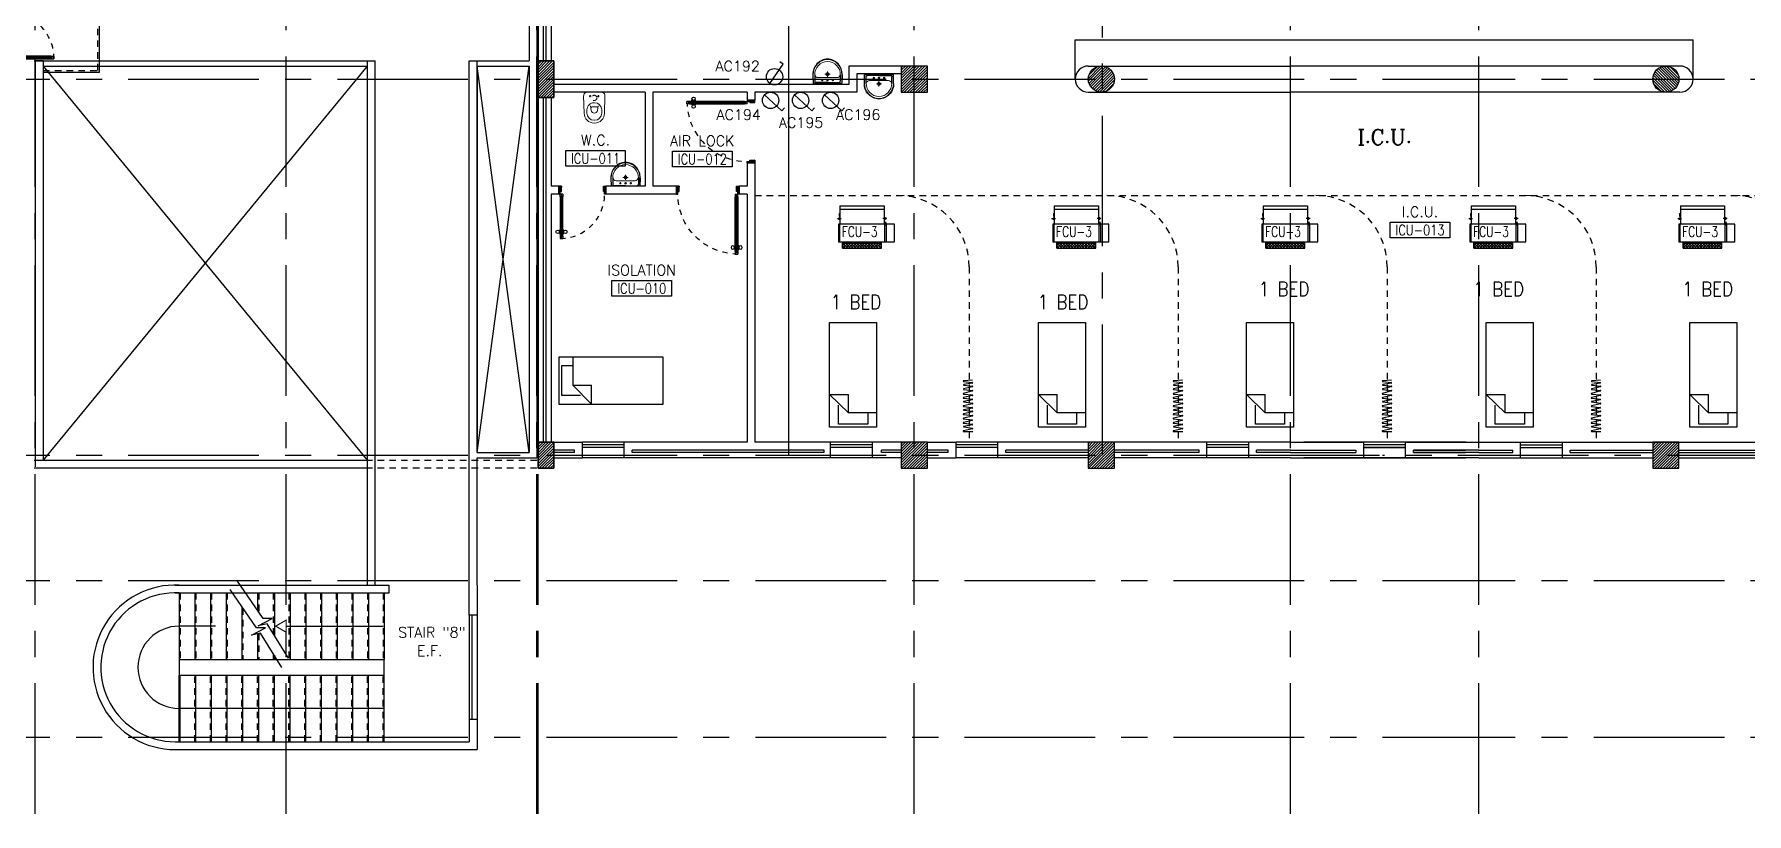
# Model space of a CAD drawing. Extents: x -0.4 to 91.9, y -1.1 to 78.4.
# Drawn here: x 42.55 to 75.32, y -1.11 to 13.81 of the extents above; entities that cross this region are included whole.
import ezdxf
from ezdxf.enums import TextEntityAlignment as Align

# ---------------------------------------------------------------- set-up
doc = ezdxf.new("R2010")
doc.units = 0
doc.header["$MEASUREMENT"] = 0
for name, pattern in [('CENTERX2', [4, 2.5, -0.5, 0.5, -0.5]), ('DASHED', [0.75, 0.5, -0.25]), ('HIDDEN', [0.375, 0.25, -0.125]), ('HIDDEN2', [0.1875, 0.125, -0.0625])]:
    doc.linetypes.add(name, pattern=pattern)
doc.layers.get('0').update_dxf_attribs({"color": 11, "linetype": 'CONTINUOUS'})
for name, color, linetype in [('A_COUNTER', 11, 'CONTINUOUS'), ('A_CUBICLE_CURTAINS', 11, 'HIDDEN'), ('AXES', 11, 'CENTERX2'), ('COL', 11, 'CONTINUOUS'), ('D_CURTAIN', 11, 'HIDDEN'), ('DOOR', 11, 'CONTINUOUS'), ('E-SOCKETS', 4, 'CONTINUOUS'), ('FCU', 7, 'CONTINUOUS'), ('FIX', 11, 'CONTINUOUS'), ('FUR', 11, 'CONTINUOUS'), ('HAT', 11, 'CONTINUOUS'), ('INSUL', 11, 'CONTINUOUS'), ('Locker', 11, 'CONTINUOUS'), ('RM-BOX', 11, 'CONTINUOUS'), ('RM-NAME', 11, 'CONTINUOUS'), ('RM-NO', 11, 'CONTINUOUS'), ('ROOF', 11, 'CONTINUOUS'), ('RS20', 11, 'CONTINUOUS'), ('SHAFT', 11, 'CONTINUOUS'), ('STR', 11, 'CONTINUOUS'), ('SUNI-FUR', 11, 'CONTINUOUS'), ('TEXTN', 2, 'CONTINUOUS'), ('WALL', 11, 'CONTINUOUS'), ('WIN', 11, 'CONTINUOUS')]:
    doc.layers.add(name, color=color, linetype=linetype)
doc.styles.add('ROMANC', font='romanc', dxfattribs={"height": 0.1})
doc.styles.add('ROMANS', font='ROMANS.shx', dxfattribs={"width": 0.6})
doc.styles.add('RS20', font='ROMANS.shx', dxfattribs={"height": 0.2})

# ---------------------------------------------------------------- blocks, each defined once
blk = doc.blocks.new('*X90')
at = {"color": 0}
for p, q in [((73379, 118298), (73831, 118750)), ((73379, 118351), (73778, 118750)), ((73379, 118404), (73725, 118750)), ((73379, 118457), (73672, 118750)), ((73379, 118510), (73619, 118750)), ((73379, 118563), (73566, 118750)), ((73379, 118616), (73513, 118750)), ((73379, 118669), (73460, 118750)), ((73379, 118722), (73407, 118750)), ((73384, 118250), (73879, 118745)), ((73437, 118250), (73879, 118692)), ((73490, 118250), (73879, 118639)), ((73543, 118250), (73879, 118586)), ((73596, 118250), (73879, 118533)), ((73649, 118250), (73879, 118480)), ((73702, 118250), (73879, 118427)), ((73755, 118250), (73879, 118374)), ((73808, 118250), (73879, 118321)), ((73861, 118250), (73879, 118268))]:
    blk.add_line(p, q, dxfattribs=at)
blk = doc.blocks.new('COL50')
at = {"layer": 'COL'}
blk.add_lwpolyline([(-250, 250), (-250, -250), (250, -250), (250, 250)], close=True, dxfattribs=at)
blk = doc.blocks.new('C11')
at = {"layer": 'HAT'}
h = blk.add_hatch(dxfattribs=at)
h.set_pattern_fill('ANSI31', color=256, scale=300, style=0)
h.set_pattern_definition([(45, (-248556.182, -75061.005), (-26.5165043, 26.5165043), [])])
h.paths.add_polyline_path([(300, 700), (0, 700), (0, 350), (300, 350)])
h.paths.add_polyline_path([(300, 350), (0, 350), (0, 0), (300, 0)])
at = {"layer": 'COL'}
blk.add_lwpolyline([(300, 700), (300, 0), (0, 0), (0, 700)], close=True, dxfattribs=at)
blk = doc.blocks.new('C-300')
at = {"layer": 'HAT', "linetype": 'ByBlock', "ltscale": 0.3}
h = blk.add_hatch(dxfattribs=at)
h.set_pattern_fill('ANSI31', color=8, scale=300, style=0)
h.set_pattern_definition([(45, (-258496.182, -82361.005), (-26.5165043, 26.5165043), [])])
h.paths.add_polyline_path([(300, 500), (0, 500), (0, 250), (300, 250)])
h.paths.add_polyline_path([(300, 250), (0, 250), (0, 0), (300, 0)])
at = {"layer": 'COL'}
blk.add_lwpolyline([(0, 500), (300, 500), (300, 0), (0, 0)], close=True, dxfattribs=at)
blk = doc.blocks.new('DOOR100')
at = {"layer": 'DOOR', "color": 0, "linetype": 'ByBlock'}
for p, q in [((-82, 1205), (-91, 1205)), ((-91, 1205), (-91, 1140)), ((-82, 1140), (-91, 1140)), ((-75, 1218), (-82, 1218)), ((-82, 1128), (-82, 1218)), ((-82, 1205), (-82, 1140)), ((-75, 1128), (-82, 1128)), ((-25, 1300), (-75, 1300)), ((-75, 1300), (-25, 1300)), ((-75, 1250), (-75, 1300)), ((-58, 1250), (-75, 1250)), ((-42, 1270), (-58, 1270)), ((-58, 1250), (-58, 1270)), ((-42, 1250), (-42, 1270)), ((-25, 1250), (-42, 1250)), ((-25, 1250), (-25, 1300)), ((-25, 1218), (-18, 1218)), ((-25, 1128), (-18, 1128)), ((-18, 1128), (-18, 1218)), ((-18, 1205), (-9, 1205)), ((-18, 1205), (-18, 1140)), ((-18, 1140), (-9, 1140)), ((-9, 1205), (-9, 1140)), ((-1200, 0), (-1200, 150)), ((-1200, 150), (-1175, 150)), ((-1200, 150), (-1200, 0)), ((-1150, 0), (-1200, 0)), ((-1175, 150), (-1175, 100)), ((-1175, 100), (-1150, 100)), ((-1150, 100), (-1150, 0)), ((-75, 200), (-58, 200)), ((-75, 150), (-75, 200)), ((-75, 150), (-25, 150)), ((-58, 200), (-58, 180)), ((-58, 180), (-42, 180)), ((-50, 100), (-50, 0)), ((-25, 100), (-50, 100)), ((-50, 0), (0, 0)), ((-42, 200), (-25, 200)), ((-42, 180), (-42, 200)), ((-25, 200), (-25, 150)), ((0, 150), (-25, 150)), ((-25, 150), (-25, 100)), ((0, 150), (0, 0))]:
    blk.add_line(p, q, dxfattribs=at)
at = {"layer": 'DOOR', "linetype": 'ByBlock'}
for p, q in [((-75, 1250), (-75, 200)), ((-58, 200), (-58, 1250)), ((-42, 200), (-42, 1250)), ((-25, 200), (-25, 1250)), ((0, 0), (0, 150))]:
    blk.add_line(p, q, dxfattribs=at)
at = {"layer": 'DOOR', "color": 9, "linetype": 'ByBlock'}
for p, q in [((-1150, 0), (-1200, 114)), ((-1150, 0), (-1200, 40)), ((-1150, 0), (-1163, 100)), ((-50, 0), (0, 114)), ((-50, 0), (-37, 100)), ((-50, 0), (0, 40))]:
    blk.add_line(p, q, dxfattribs=at)
at = {"layer": 'DOOR', "color": 0, "linetype": 'ByBlock'}
for centre in [(-124, 1173), (24, 1173)]:
    blk.add_circle(centre, 32.4, dxfattribs=at)
at = {"layer": 'DOOR', "linetype": 'HIDDEN', "ltscale": 0.5}
blk.add_arc((-25, 150), 1150, 90, 180.0001, dxfattribs=at)
at = {"layer": 'DOOR', "color": 9, "linetype": 'ByBlock'}
for centre, radius, start, end in [((-1150, 0), 154, 103.7142, 108.8947), ((-1150, 0), 134, 100.72, 111.8402), ((-1150, 0), 94.4, 90, 121.9818), ((-1150, 0), 74.4, 90, 132.2236), ((-1150, 0), 54.4, 90, 156.7926), ((-1150, 0), 34.4, 90, 180), ((-1150, 0), 14.4, 90, 180), ((-50, 0), 94.4, 58.0182, 90), ((-50, 0), 74.4, 47.7764, 90), ((-50, 0), 54.4, 23.2074, 90), ((-50, 0), 34.4, 0, 90), ((-50, 0), 14.4, 0, 90), ((-50, 0), 134, 68.1598, 79.28), ((-50, 0), 114, 64.0838, 77.3774), ((-50, 0), 154, 71.1053, 76.2858)]:
    blk.add_arc(centre, radius, start, end, dxfattribs=at)
blk = doc.blocks.new('DOOR90')
at = {"layer": 'DOOR', "color": 0, "linetype": 'ByBlock'}
for p, q in [((-150, 0), (-150, -25)), ((-150, 0), (0, 0)), ((0, -50), (0, 0)), ((-1000, -25), (-1000, -75)), ((-1000, -75), (-1000, -25)), ((-950, -25), (-1000, -25)), ((-950, -75), (-1000, -75)), ((-970, -42), (-970, -58)), ((-950, -42), (-970, -42)), ((-950, -58), (-970, -58)), ((-950, -25), (-950, -42)), ((-950, -58), (-950, -75)), ((-918, -25), (-918, -18)), ((-828, -18), (-918, -18)), ((-918, -75), (-918, -82)), ((-828, -82), (-918, -82)), ((-905, -18), (-905, -9)), ((-905, -9), (-840, -9)), ((-905, -18), (-840, -18)), ((-905, -82), (-905, -91)), ((-905, -82), (-840, -82)), ((-905, -91), (-840, -91)), ((-840, -18), (-840, -9)), ((-840, -82), (-840, -91)), ((-828, -25), (-828, -18)), ((-828, -75), (-828, -82)), ((-200, -42), (-200, -25)), ((-200, -25), (-150, -25)), ((-180, -42), (-200, -42)), ((-200, -75), (-200, -58)), ((-200, -58), (-180, -58)), ((-150, -75), (-200, -75)), ((-180, -58), (-180, -42)), ((-150, -75), (-150, -25)), ((-150, -25), (-100, -25)), ((-100, -25), (-100, -50)), ((-100, -50), (0, -50)), ((-150, -900), (-150, -875)), ((-150, -875), (-100, -875)), ((0, -900), (-150, -900)), ((-150, -900), (0, -900)), ((-100, -850), (0, -850)), ((-100, -875), (-100, -850)), ((0, -850), (0, -900))]:
    blk.add_line(p, q, dxfattribs=at)
at = {"layer": 'DOOR', "color": 9, "linetype": 'ByBlock'}
for p, q in [((0, -50), (-114, 0)), ((0, -50), (-40, 0)), ((0, -50), (-100, -37)), ((0, -850), (-114, -900)), ((0, -850), (-100, -863)), ((0, -850), (-40, -900))]:
    blk.add_line(p, q, dxfattribs=at)
at = {"layer": 'DOOR', "linetype": 'ByBlock'}
for p, q in [((-200, -25), (-950, -25)), ((-200, -42), (-950, -42)), ((-200, -58), (-950, -58)), ((-950, -75), (-200, -75))]:
    blk.add_line(p, q, dxfattribs=at)
at = {"layer": 'DOOR', "color": 0, "linetype": 'ByBlock'}
for centre in [(-873, 24), (-873, -124)]:
    blk.add_circle(centre, 32.4, dxfattribs=at)
at = {"layer": 'DOOR', "color": 9, "linetype": 'ByBlock'}
for centre, radius, start, end in [((0, -50), 154, 161.1053, 166.2858), ((0, -50), 134, 158.1598, 169.28), ((0, -50), 94.4, 148.0182, 180), ((0, -50), 74.4, 137.7764, 180), ((0, -50), 114, 154.0838, 167.3774), ((0, -50), 54.4, 113.2074, 180), ((0, -50), 34.4, 90, 180), ((0, -50), 14.4, 90, 180), ((0, -850), 154, 193.7142, 198.8947), ((0, -850), 134, 190.72, 201.8402), ((0, -850), 94.4, 180, 211.9818), ((0, -850), 74.4, 180, 222.2236), ((0, -850), 54.4, 180, 246.7926), ((0, -850), 34.4, 180, 270), ((0, -850), 14.4, 180, 270)]:
    blk.add_arc(centre, radius, start, end, dxfattribs=at)
at = {"layer": 'DOOR', "linetype": 'HIDDEN', "ltscale": 0.5}
blk.add_arc((-150, -25), 850, 180, 270, dxfattribs=at)
blk = doc.blocks.new('LAV1')
at = {"layer": 'FIX', "linetype": 'ByBlock', "ltscale": 0.3}
for p, q in [((-280, 210), (-275, 50)), ((-245, 210), (-245, 85)), ((0, 60), (-220, 60)), ((0, 60), (220, 60)), ((245, 210), (245, 85)), ((280, 210), (275, 50))]:
    blk.add_line(p, q, dxfattribs=at)
at = {"layer": 'FIX', "linetype": 'Continuous', "lineweight": 20}
for p, q in [((-275, 210), (-275, 50)), ((0, 50), (-275, 50)), ((0, 50), (-252, 50)), ((0, 155), (-181, 155)), ((0, 155), (181, 155)), ((0, 50), (252, 50)), ((0, 50), (275, 50)), ((275, 210), (275, 50))]:
    blk.add_line(p, q, dxfattribs=at)
at = {"layer": 'FIX', "linetype": 'DASHED', "lineweight": 20, "ltscale": 0.05}
for p, q in [((50, 220), (-50, 220)), ((0, 170), (0, 270)), ((0, 170), (0, 270))]:
    blk.add_line(p, q, dxfattribs=at)
at = {"layer": 'FIX', "lineweight": 20}
for p, q in [((16, 107), (-15, 107)), ((0, 92), (0, 123))]:
    blk.add_line(p, q, dxfattribs=at)
at = {"layer": 'FIX', "linetype": 'HIDDEN', "lineweight": 20, "ltscale": 0.05}
for centre in [(-100, 107), (100, 107)]:
    blk.add_circle(centre, 12.4, dxfattribs=at)
at = {"layer": 'FIX', "lineweight": 20}
for centre, radius in [((0, 220), 29.5), ((0, 220), 22.5), ((0, 107), 15.5)]:
    blk.add_circle(centre, radius, dxfattribs=at)
at = {"layer": 'FIX', "linetype": 'ByBlock', "ltscale": 0.3}
for centre, radius, start, end in [((7, 220), 287, 91.3776, 182.0064), ((-7, 220), 287, 357.9936, 88.6224), ((-220, 85), 24.9, 179.7021, 269.9486), ((220, 85), 24.9, 270.0514, 0.2979)]:
    blk.add_arc(centre, radius, start, end, dxfattribs=at)
at = {"layer": 'FIX', "linetype": 'Continuous', "lineweight": 20}
for centre, radius, start, end in [((8, 217), 283, 91.6988, 181.351), ((8, 212), 253, 91.7328, 180.4884), ((-8, 217), 283, 358.649, 88.3012), ((-8, 212), 253, 359.5116, 88.2672), ((-179, 222), 66.9, 190.2006, 268.0786), ((179, 222), 66.9, 271.9214, 349.7994)]:
    blk.add_arc(centre, radius, start, end, dxfattribs=at)
blk = doc.blocks.new('WC1')
at = {"layer": 'FIX', "lineweight": 20}
for p, q in [((-727, 5), (-727, -5)), ((-674, 5), (-674, -5)), ((-534, 24), (-540, 0)), ((-540, 0), (-534, -24)), ((-210, 204), (-538, 194)), ((-475, 141), (-538, 141)), ((-395, 76), (-490, 60)), ((-339, 5), (-339, -5)), ((-538, -141), (-475, -141)), ((-538, -194), (-210, -204)), ((-490, -60), (-395, -76))]:
    blk.add_line(p, q, dxfattribs=at)
at = {"layer": 'FIX', "linetype": 'Continuous', "lineweight": 20}
blk.add_line((-420, -47), (-420, 45), dxfattribs=at)
at = {"layer": 'FIX', "lineweight": 20}
blk.add_lwpolyline([(-213, -204), (-210, -204, 0.414214), (-137, -131), (-137, 0), (-137, 131, 0.414214), (-210, 204)], format="xyb", dxfattribs=at)
at = {"layer": 'FIX', "linetype": 'HIDDEN2', "lineweight": 20, "ltscale": 0.3}
blk.add_circle((-245, 0), 49.8, dxfattribs=at)
at = {"layer": 'FIX', "linetype": 'HIDDEN', "lineweight": 20, "ltscale": 0.05}
for centre in [(-213, 78), (-213, -77)]:
    blk.add_circle(centre, 11.6, dxfattribs=at)
at = {"layer": 'FIX', "lineweight": 20}
for centre, radius, start, end in [((-538, 5), 189, 90, 180), ((-538, 5), 136, 90, 180), ((-473, -7), 68.2, 128.9242, 152.8468), ((-464, -18), 82, 108.496, 128.9242), ((-475, 5), 136, 360, 90), ((-538, -5), 189, 180, 270), ((-538, -5), 136, 180, 270), ((-473, 7), 68.2, 207.1532, 231.0758), ((-464, 18), 82, 231.0758, 251.504), ((-475, -5), 136, 270, 0)]:
    blk.add_arc(centre, radius, start, end, dxfattribs=at)
at = {"layer": 'FIX', "linetype": 'Continuous', "lineweight": 20}
for centre, start, end in [((-443, 46), 357.6662, 91.6121), ((-442, -46), 268.3879, 2.3338)]:
    blk.add_arc(centre, 22.3, start, end, dxfattribs=at)
blk = doc.blocks.new('C')
at = {"layer": 'D_CURTAIN'}
for points in [[(0.229, 0.077), (0.229, 0.077, 0.848601), (0.219, 0.076), (0.202, -0.062, -0.855925), (0.192, -0.063), (0.167, 0.072, 0.866955), (0.157, 0.072), (0.144, -0.065, -0.843142), (0.134, -0.066), (0.099, 0.077, 0.845318), (0.089, 0.076), (0.076, -0.066, -0.842227), (0.066, -0.067), (0.029, 0.079, 0.837896), (0.019, 0.078), (0.004, -0.065, -0.84563), (-0.006, -0.065), (-0.04, 0.078, 0.842014), (-0.049, 0.078), (-0.065, -0.063, -0.866148), (-0.075, -0.063), (-0.099, 0.074, 0.854133), (-0.109, 0.074), (-0.129, -0.066, -0.838104), (-0.139, -0.067), (-0.17, 0.077, 0.84026), (-0.18, 0.077), (-0.183, -0.071)], [(0.639, -0.068), (0.628, 0.076, 0.848601), (0.618, 0.076), (0.601, -0.063, -0.855925), (0.591, -0.063), (0.566, 0.071, 0.866955), (0.556, 0.071), (0.542, -0.066, -0.843142), (0.533, -0.066), (0.497, 0.076, 0.845318), (0.488, 0.075), (0.474, -0.067, -0.842227), (0.465, -0.068), (0.427, 0.078, 0.837896), (0.417, 0.078), (0.403, -0.065, -0.84563), (0.393, -0.066), (0.359, 0.078, 0.842014), (0.349, 0.077), (0.334, -0.063, -0.866148), (0.324, -0.064), (0.299, 0.074, 0.854133), (0.29, 0.073), (0.27, -0.067, -0.838104), (0.26, -0.067), (0.229, 0.077, 0.84026), (0.219, 0.076)]]:
    blk.add_lwpolyline(points, format="xyb", dxfattribs=at)
blk = doc.blocks.new('A$C272A55A0')
at = {"layer": 'DOOR', "color": 0, "linetype": 'ByBlock'}
for p, q in [((0, 900), (0, 1050)), ((50, 1050), (0, 1050)), ((50, 950), (50, 1050)), ((1750, 950), (1750, 1050)), ((1750, 1050), (1800, 1050)), ((1800, 1050), (1800, 900)), ((0, 900), (25, 900)), ((25, 950), (50, 950)), ((25, 900), (25, 950)), ((75, 900), (25, 900)), ((25, 850), (25, 900)), ((42, 850), (25, 850)), ((58, 870), (42, 870)), ((42, 870), (42, 850)), ((58, 850), (58, 870)), ((75, 850), (58, 850)), ((75, 900), (75, 850)), ((1725, 900), (1775, 900)), ((1725, 900), (1725, 850)), ((1725, 850), (1742, 850)), ((1742, 870), (1758, 870)), ((1742, 850), (1742, 870)), ((1775, 950), (1750, 950)), ((1758, 870), (1758, 850)), ((1758, 850), (1775, 850)), ((1775, 900), (1775, 950)), ((1800, 900), (1775, 900)), ((1775, 850), (1775, 900)), ((25, 50), (42, 50)), ((25, 50), (25, 0)), ((25, 0), (75, 0)), ((75, 0), (25, 0)), ((42, 50), (42, 30)), ((42, 30), (58, 30)), ((58, 50), (75, 50)), ((58, 50), (58, 30)), ((75, 50), (75, 0)), ((1718, 160), (1709, 160)), ((1709, 95), (1709, 160)), ((1718, 95), (1709, 95)), ((1725, 173), (1718, 173)), ((1718, 173), (1718, 83)), ((1718, 95), (1718, 160)), ((1725, 83), (1718, 83)), ((1742, 50), (1725, 50)), ((1725, 50), (1725, 0)), ((1775, 0), (1725, 0)), ((1725, 0), (1775, 0)), ((1742, 50), (1742, 30)), ((1758, 30), (1742, 30)), ((1775, 50), (1758, 50)), ((1758, 50), (1758, 30)), ((1775, 173), (1782, 173)), ((1775, 83), (1782, 83)), ((1775, 50), (1775, 0)), ((1782, 173), (1782, 83)), ((1782, 160), (1791, 160)), ((1782, 95), (1782, 160)), ((1782, 95), (1791, 95)), ((1791, 95), (1791, 160))]:
    blk.add_line(p, q, dxfattribs=at)
at = {"layer": 'DOOR', "color": 9, "linetype": 'ByBlock'}
for p, q in [((50, 1050), (0, 1010)), ((50, 1050), (0, 937)), ((50, 1050), (37, 950)), ((1750, 1050), (1800, 1010)), ((1750, 1050), (1800, 937)), ((1750, 1050), (1763, 950))]:
    blk.add_line(p, q, dxfattribs=at)
at = {"layer": 'DOOR', "linetype": 'ByBlock'}
for p, q in [((25, 850), (25, 50)), ((42, 850), (42, 50)), ((58, 850), (58, 50)), ((75, 50), (75, 850)), ((1725, 50), (1725, 850)), ((1742, 850), (1742, 50)), ((1758, 850), (1758, 50)), ((1775, 850), (1775, 50))]:
    blk.add_line(p, q, dxfattribs=at)
at = {"layer": 'DOOR', "color": 0, "linetype": 'ByBlock'}
for centre in [(1676, 128), (1824, 128)]:
    blk.add_circle(centre, 32.4, dxfattribs=at)
at = {"layer": 'DOOR', "color": 9, "linetype": 'ByBlock'}
for centre, radius, start, end in [((50, 1050), 54.4, 203.2074, 270), ((50, 1050), 74.4, 227.7764, 270), ((50, 1050), 34.4, 180, 270), ((50, 1050), 14.4, 180, 270), ((1750, 1050), 14.4, 270, 0), ((1750, 1050), 34.4, 270, 0), ((1750, 1050), 54.4, 270, 336.7926), ((1750, 1050), 74.4, 270, 312.2236), ((50, 1050), 94.4, 238.0182, 270), ((50, 1050), 114, 244.0838, 257.3774), ((50, 1050), 134, 248.1598, 259.28), ((50, 1050), 154, 251.1053, 256.2858), ((1750, 1050), 94.4, 270, 301.9818), ((1750, 1050), 114, 282.6226, 295.9162), ((1750, 1050), 134, 280.72, 291.8402), ((1750, 1050), 154, 283.7142, 288.8947)]:
    blk.add_arc(centre, radius, start, end, dxfattribs=at)
at = {"layer": 'DOOR', "linetype": 'HIDDEN', "ltscale": 0.5}
for centre, start, end in [((50, 851), 268.3174, 3.2965), ((1750, 851), 176.7035, 271.6826)]:
    blk.add_arc(centre, 851, start, end, dxfattribs=at)
at = {"layer": 'WALL', "linetype": 'ByBlock'}
blk.add_line((1800, 900), (1800, 1050), dxfattribs=at)
blk = doc.blocks.new('RM1')
at = {"layer": 'RM-BOX'}
blk.add_lwpolyline([(570, -200), (-570, -200), (-570, -500), (570, -500)], close=True, dxfattribs=at)
at = {"layer": 'RM-NAME', "style": 'ROMANS'}
for tag, p in [('ROOMNAME1', (0, 324)), ('ROOMNAME2', (0, 0))]:
    blk.add_attdef(tag, text='', height=200, dxfattribs=at).set_placement(p, align=Align.MIDDLE)
at = {"layer": 'RM-NO', "style": 'ROMANS', "width": 0.8}
blk.add_attdef('ROOMNO', text='', height=200, dxfattribs=at).set_placement((0, -350), align=Align.MIDDLE)
blk = doc.blocks.new('*X123')
at = {"color": 0}
for p, q in [((193089, 10708), (193542, 11161)), ((193089, 10761), (193488, 11161)), ((193089, 10814), (193435, 11161)), ((193089, 10867), (193382, 11161)), ((193089, 10920), (193329, 11161)), ((193089, 10973), (193276, 11161)), ((193089, 11026), (193223, 11161)), ((193089, 11079), (193170, 11161)), ((193089, 11132), (193117, 11161)), ((193095, 10661), (193589, 11155)), ((193148, 10661), (193589, 11102)), ((193201, 10661), (193589, 11049)), ((193254, 10661), (193589, 10996)), ((193307, 10661), (193589, 10943)), ((193360, 10661), (193589, 10890)), ((193413, 10661), (193589, 10837)), ((193466, 10661), (193589, 10784)), ((193519, 10661), (193589, 10731)), ((193572, 10661), (193589, 10678))]:
    blk.add_line(p, q, dxfattribs=at)
blk = doc.blocks.new('*X122')
at = {"color": 0}
for p, q in [((84179, 10675), (84665, 11161)), ((84179, 10729), (84612, 11161)), ((84179, 10782), (84559, 11161)), ((84179, 10835), (84506, 11161)), ((84179, 10888), (84453, 11161)), ((84179, 10941), (84400, 11161)), ((84179, 10994), (84347, 11161)), ((84179, 11047), (84294, 11161)), ((84179, 11100), (84240, 11161)), ((84179, 11153), (84187, 11161)), ((84218, 10661), (84679, 11122)), ((84271, 10661), (84679, 11069)), ((84324, 10661), (84679, 11016)), ((84377, 10661), (84679, 10963)), ((84430, 10661), (84679, 10910)), ((84483, 10661), (84679, 10857)), ((84536, 10661), (84679, 10804)), ((84589, 10661), (84679, 10751)), ((84642, 10661), (84679, 10698))]:
    blk.add_line(p, q, dxfattribs=at)
blk = doc.blocks.new('*X190')
at = {"color": 0}
for p, q in [((16890, -2467), (16943, -2414)), ((16890, -2520), (16990, -2420)), ((16990, -2565), (16890, -2465)), ((16890, -2573), (16990, -2473)), ((16990, -2619), (16890, -2519)), ((16890, -2626), (16990, -2526)), ((16990, -2672), (16890, -2572)), ((16890, -2679), (16990, -2579)), ((16990, -2512), (16892, -2414)), ((16990, -2459), (16945, -2414)), ((16990, -2725), (16890, -2625)), ((16890, -2732), (16990, -2632)), ((16990, -2778), (16890, -2678)), ((16890, -2785), (16990, -2685)), ((16990, -2831), (16890, -2731)), ((16890, -2838), (16990, -2738)), ((16990, -2884), (16890, -2784)), ((16890, -2891), (16990, -2791)), ((16990, -2937), (16890, -2837)), ((16890, -2944), (16990, -2844)), ((16990, -2990), (16890, -2890)), ((16890, -2997), (16990, -2897)), ((16990, -3043), (16890, -2943)), ((16890, -3050), (16990, -2950)), ((16990, -3096), (16890, -2996)), ((16890, -3103), (16990, -3003)), ((16990, -3149), (16890, -3049)), ((16944, -3155), (16890, -3102)), ((16892, -3155), (16990, -3056)), ((16945, -3155), (16990, -3109))]:
    blk.add_line(p, q, dxfattribs=at)
blk = doc.blocks.new('WHE06')
at = {"color": 6}
for p, q in [((0, -422), (0, 422)), ((0, 422), (346, 422)), ((346, 469), (346, -451)), ((689, 469), (346, 469)), ((689, -451), (689, 469)), ((0, -422), (346, -422)), ((346, -451), (689, -451))]:
    blk.add_line(p, q, dxfattribs=at)
at = {"color": 2}
for p, q in [((60, -422), (60, 422)), ((212, 437), (269, 437)), ((232, 452), (232, 422)), ((232, 452), (252, 452)), ((242, 472), (242, 399)), ((252, 452), (252, 422)), ((305, 448), (373, 448)), ((321, 458), (321, 438)), ((321, 458), (346, 458)), ((321, 438), (346, 438)), ((689, 621), (346, 621)), ((346, 621), (346, 469)), ((346, 430), (689, 430)), ((689, 469), (689, 621)), ((811, 371), (689, 371)), ((711, -371), (711, 371)), ((811, -371), (811, 371)), ((142, -437), (142, -422)), ((142, -437), (197, -437)), ((197, -437), (197, -422)), ((221, -437), (269, -437)), ((232, -452), (232, -422)), ((232, -452), (252, -452)), ((242, -472), (242, -399)), ((252, -452), (252, -422)), ((346, -430), (689, -430)), ((811, -371), (689, -371))]:
    blk.add_line(p, q, dxfattribs=at)
blk.add_blockref('*X190', (-16179, 2784), dxfattribs=at)

msp = doc.modelspace()

# ---------------------------------------------------------------- hatches: boundary and pattern name
at = {"layer": 'HAT'}
h = msp.add_hatch(dxfattribs=at)
h.set_pattern_fill('ANSI31', color=256, scale=0.3, style=0)
h.set_pattern_definition([(45, (1.729704, -30.683337), (-0.026516504, 0.026516504), [])])
h.paths.add_polyline_path([(62.72, 12.9511), (62.97, 12.9511), (62.97, 13.2011, 0.4142136)])
h.paths.add_polyline_path([(62.97, 13.2011), (62.97, 12.9511), (63.22, 12.9511, 0.4142136)])
h.paths.add_polyline_path([(63.22, 12.9511), (62.97, 12.9511), (62.97, 12.7011, 0.4142136)])
h.paths.add_polyline_path([(62.97, 12.9511), (62.72, 12.9511, 0.4142136), (62.97, 12.7011)])
h = msp.add_hatch(dxfattribs=at)
h.set_pattern_fill('ANSI31', color=256, scale=0.3, style=0)
h.set_pattern_definition([(135, (135.011403, -30.684444), (0.026516504, 0.026516504), [])])
h.paths.add_polyline_path([(74.0211, 12.95), (73.7711, 12.95), (73.7711, 13.2, -0.4142136)])
h.paths.add_polyline_path([(73.7711, 13.2), (73.7711, 12.95), (73.5211, 12.95, -0.4142136)])
h.paths.add_polyline_path([(73.5211, 12.95), (73.7711, 12.95), (73.7711, 12.7, -0.4142136)])
h.paths.add_polyline_path([(73.7711, 12.95), (74.0211, 12.95, -0.4142136), (73.7711, 12.7)])

# ---------------------------------------------------------------- linework, layer by layer
for p, q in [((46.9316, 2.6249), (46.4238, 3.3562)), ((46.8048, 2.4466), (46.2971, 3.1779)), ((46.833, 2.4844), (47.1019, 2.6249)), ((47.1019, 2.6249), (46.9316, 2.6249)), ((46.7062, 2.3062), (46.9751, 2.4466)), ((46.8816, 2.3413), (46.7062, 2.3062)), ((46.9751, 2.4466), (46.8048, 2.4466)), ((47.0084, 2.5195), (46.833, 2.4844)), ((47.2907, 1.686), (46.8816, 2.3413)), ((47.4175, 1.8643), (47.0084, 2.5195))]:
    msp.add_line(p, q)
at = {"layer": 'A_COUNTER'}
for p, q in [((62.47, 13.7), (74.2911, 13.7)), ((74.2911, 12.9511), (74.2911, 13.7)), ((62.72, 13.2), (66.59, 13.2)), ((74.0411, 13.2), (66.59, 13.2)), ((62.72, 12.7), (66.59, 12.7)), ((74.0411, 12.7), (66.59, 12.7))]:
    msp.add_line(p, q, dxfattribs=at)
for centre, start, end in [((62.72, 12.9511), 90, 270), ((74.0411, 12.9511), 270, 90)]:
    msp.add_arc(centre, 0.25, start, end, dxfattribs=at)
at = {"layer": 'A_CUBICLE_CURTAINS', "ltscale": 0.5}
for p, q in [((56.34, 10.7226), (80.44, 10.7226)), ((60.44, 9.3546), (60.44, 6)), ((64.44, 9.3546), (64.44, 6)), ((68.44, 9.3546), (68.44, 6)), ((72.44, 9.3546), (72.44, 6))]:
    msp.add_line(p, q, dxfattribs=at)
for centre in [(59.072, 9.3546), (63.072, 9.3546), (67.072, 9.3546), (71.072, 9.3546), (75.072, 9.3546)]:
    msp.add_arc(centre, 1.368, 0, 90, dxfattribs=at)
at = {"layer": 'AXES'}
for p, q in [((47.37, -1.1143), (47.37, 77.6984)), ((59.39, -1.1143), (59.39, 77.6984)), ((66.59, -1.1143), (66.59, 77.6984)), ((66.59, -1.1143), (66.59, 77.6984)), ((70.19, -1.1143), (70.19, 77.6984)), ((70.19, -1.1143), (70.19, 77.6984)), ((42.57, -1.1143), (42.57, 77.3484)), ((52.17, -1.1143), (52.17, 77.3484)), ((52.19, -1.1143), (52.19, 77.3484)), ((62.99, 5.75), (62.99, 64.57)), ((0.35, 12.95), (68.39, 12.95)), ((68.39, 12.95), (84.59, 12.95)), ((0.35, 5.75), (68.39, 5.75)), ((65.79, 5.75), (91.1596, 5.75)), ((0.35, 3.35), (68.39, 3.35)), ((68.39, 3.35), (84.59, 3.35)), ((0.35, 0.35), (68.39, 0.35)), ((68.39, 0.35), (84.59, 0.35))]:
    msp.add_line(p, q, dxfattribs=at)
at = {"layer": 'COL'}
for p, q in [((62.72, 6), (62.72, 5.5)), ((63.22, 6), (62.72, 6)), ((63.22, 5.5), (63.22, 6)), ((73.52, 6), (73.52, 5.5)), ((74.02, 6), (73.52, 6)), ((74.02, 5.5), (74.02, 6)), ((62.72, 5.5), (63.22, 5.5)), ((73.52, 5.5), (74.02, 5.5))]:
    msp.add_line(p, q, dxfattribs=at)
msp.add_lwpolyline([(59.14, 13.2), (59.14, 12.7), (59.64, 12.7), (59.64, 13.2)], close=True, dxfattribs=at)
at = {"layer": 'E-SOCKETS'}
for p, q in [((56.6265, 12.8687), (56.8825, 13.2362)), ((56.8825, 13.2362), (56.817, 13.2819)), ((56.5256, 12.6502), (56.8535, 12.345)), ((57.0996, 12.6502), (57.4275, 12.345)), ((57.6736, 12.6502), (58.0014, 12.345)), ((56.8535, 12.345), (56.9079, 12.4036)), ((57.4275, 12.345), (57.4819, 12.4036)), ((58.0014, 12.345), (58.0559, 12.4036))]:
    msp.add_line(p, q, dxfattribs=at)
for centre in [(56.7158, 12.9969), (56.64, 12.5437), (57.214, 12.5437), (57.7879, 12.5437)]:
    msp.add_circle(centre, 0.1562, dxfattribs=at)
at = {"layer": 'FUR'}
for p, q in [((57.7683, 6.2903), (57.7683, 8.2903)), ((57.7683, 8.2903), (58.6683, 8.2903)), ((58.6683, 8.2903), (58.6683, 6.2903)), ((61.7641, 6.2903), (61.7641, 8.2903)), ((61.7641, 8.2903), (62.6641, 8.2903)), ((62.6641, 8.2903), (62.6641, 6.2903)), ((65.7442, 6.2903), (65.7442, 8.2903)), ((65.7442, 8.2903), (66.6442, 8.2903)), ((66.6442, 8.2903), (66.6442, 6.2903)), ((70.3345, 6.2903), (70.3345, 8.2903)), ((70.3345, 8.2903), (71.2345, 8.2903)), ((71.2345, 8.2903), (71.2345, 6.2903)), ((74.2275, 6.2903), (74.2275, 8.2903)), ((74.2275, 8.2903), (75.1275, 8.2903)), ((75.1275, 8.2903), (75.1275, 6.2903)), ((54.5865, 7.6284), (52.5865, 7.6284)), ((52.5865, 7.6284), (52.5865, 6.7284)), ((52.8581, 7.6284), (52.8581, 7.0895)), ((54.5865, 6.7284), (54.5865, 7.6284)), ((52.6419, 7.4585), (52.6419, 6.9005)), ((52.8581, 7.4585), (52.6419, 7.4585)), ((52.6419, 6.9005), (53.0016, 6.9005)), ((52.8581, 7.0895), (53.2115, 7.0895)), ((52.8581, 7.0895), (53.2115, 6.7284)), ((53.2115, 6.7284), (53.2115, 7.0895)), ((57.7683, 6.9153), (58.1294, 6.9153)), ((58.1294, 6.5619), (57.7683, 6.9153)), ((58.1294, 6.5619), (58.1294, 6.9153)), ((61.7641, 6.9153), (62.1252, 6.9153)), ((62.1252, 6.5619), (61.7641, 6.9153)), ((62.1252, 6.5619), (62.1252, 6.9153)), ((65.7442, 6.9153), (66.1054, 6.9153)), ((66.1054, 6.5619), (65.7442, 6.9153)), ((66.1054, 6.5619), (66.1054, 6.9153)), ((70.3345, 6.9153), (70.6956, 6.9153)), ((70.6956, 6.5619), (70.3345, 6.9153)), ((70.6956, 6.5619), (70.6956, 6.9153)), ((74.2275, 6.9153), (74.5887, 6.9153)), ((74.5887, 6.5619), (74.2275, 6.9153)), ((74.5887, 6.5619), (74.5887, 6.9153)), ((52.5865, 6.7284), (54.5865, 6.7284)), ((57.9404, 6.3457), (57.9404, 6.7054)), ((58.6683, 6.5619), (58.1294, 6.5619)), ((58.4984, 6.5619), (58.4984, 6.3457)), ((61.9362, 6.3457), (61.9362, 6.7054)), ((62.6641, 6.5619), (62.1252, 6.5619)), ((62.4942, 6.5619), (62.4942, 6.3457)), ((65.9164, 6.3457), (65.9164, 6.7054)), ((66.6442, 6.5619), (66.1054, 6.5619)), ((66.4743, 6.5619), (66.4743, 6.3457)), ((70.5067, 6.3457), (70.5067, 6.7054)), ((71.2345, 6.5619), (70.6956, 6.5619)), ((71.0646, 6.5619), (71.0646, 6.3457)), ((74.3997, 6.3457), (74.3997, 6.7054)), ((75.1275, 6.5619), (74.5887, 6.5619)), ((74.9576, 6.5619), (74.9576, 6.3457)), ((58.6683, 6.2903), (57.7683, 6.2903)), ((58.4984, 6.3457), (57.9404, 6.3457)), ((62.6641, 6.2903), (61.7641, 6.2903)), ((62.4942, 6.3457), (61.9362, 6.3457)), ((66.6442, 6.2903), (65.7442, 6.2903)), ((66.4743, 6.3457), (65.9164, 6.3457)), ((71.2345, 6.2903), (70.3345, 6.2903)), ((71.0646, 6.3457), (70.5067, 6.3457)), ((75.1275, 6.2903), (74.2275, 6.2903)), ((74.9576, 6.3457), (74.3997, 6.3457))]:
    msp.add_line(p, q, dxfattribs=at)
at = {"layer": 'INSUL'}
for p, q in [((52.29, 16.5), (52.29, 13.3)), ((52.34, 16.5), (52.34, 13.3)), ((52.29, 12.6), (52.29, 6)), ((52.34, 12.6), (52.34, 6)), ((52.89, 5.85), (52.49, 5.85)), ((52.89, 5.8), (52.49, 5.8)), ((52.89, 5.8), (52.89, 5.85)), ((53.99, 5.8), (53.99, 5.85)), ((57.665, 5.85), (53.99, 5.85)), ((57.665, 5.8), (53.99, 5.8)), ((57.665, 5.8), (57.665, 5.85)), ((59.1396, 5.85), (58.765, 5.85)), ((58.765, 5.8), (58.765, 5.85)), ((59.1396, 5.8), (58.765, 5.8)), ((60.04, 5.85), (59.64, 5.85)), ((60.04, 5.8), (59.64, 5.8)), ((60.04, 5.8), (60.04, 5.85)), ((61.14, 5.8), (61.14, 5.85)), ((62.72, 5.85), (61.14, 5.85)), ((62.72, 5.8), (61.14, 5.8)), ((64.84, 5.85), (63.22, 5.85)), ((64.84, 5.8), (63.22, 5.8)), ((64.84, 5.8), (64.84, 5.85)), ((65.94, 5.8), (65.94, 5.85)), ((66.34, 5.85), (65.94, 5.85)), ((65.94, 5.8), (65.94, 5.85)), ((66.59, 5.85), (65.94, 5.85)), ((66.34, 5.8), (65.94, 5.8)), ((66.59, 5.8), (65.94, 5.8)), ((66.59, 5.85), (67.84, 5.85)), ((66.59, 5.8), (67.84, 5.8)), ((67.8433, 5.8), (67.8433, 5.85)), ((68.94, 5.85), (69.94, 5.85)), ((68.94, 5.8), (68.94, 5.85)), ((68.94, 5.8), (69.94, 5.8)), ((70.19, 5.85), (68.9433, 5.85)), ((70.19, 5.8), (68.9433, 5.8)), ((70.19, 5.85), (70.8433, 5.85)), ((70.19, 5.8), (70.8433, 5.8)), ((70.44, 5.85), (70.8433, 5.85)), ((70.44, 5.8), (70.8433, 5.8)), ((70.8433, 5.8), (70.8433, 5.85)), ((70.8433, 5.8), (70.8433, 5.85)), ((71.94, 5.85), (73.52, 5.85)), ((71.94, 5.8), (71.94, 5.85)), ((71.94, 5.8), (73.52, 5.8)), ((74.02, 5.85), (75.64, 5.85)), ((74.02, 5.8), (75.64, 5.8))]:
    msp.add_line(p, q, dxfattribs=at)
at = {"layer": 'Locker', "color": 0, "linetype": 'ByBlock', "ltscale": 0.3}
for p, q in [((62.47, 12.9511), (62.47, 13.7)), ((51.025, 13.2), (51.025, 5.8732))]:
    msp.add_line(p, q, dxfattribs=at)
at = {"layer": 'ROOF'}
for p, q in [((52.02, 27), (52.02, 13.3)), ((52.17, 27.1), (52.17, 5.7)), ((42.55, 13.3), (49.075, 13.3)), ((42.57, 13.3), (42.57, 5.65)), ((42.72, 13.3), (42.57, 13.3)), ((42.72, 13.3), (42.72, 5.65)), ((42.72, 13.2), (48.925, 13.2)), ((48.925, 3.265), (48.925, 13.3)), ((49.075, 3.265), (49.075, 13.3)), ((50.875, 13.3), (52.02, 13.3)), ((50.875, 2.69), (50.875, 13.3)), ((51.025, 5.8), (51.025, 13.3)), ((51.025, 13.2), (52.02, 13.2)), ((52.02, 13.2), (52.02, 5.8)), ((48.925, 5.65), (42.5509, 5.65)), ((51.025, 5.8), (52.02, 5.8)), ((51.025, 3.265), (51.025, 5.7)), ((51.025, 5.7), (52.17, 5.7)), ((48.925, 5.5), (42.55, 5.5))]:
    msp.add_line(p, q, dxfattribs=at)
at = {"layer": 'SHAFT'}
for p, q in [((42.72, 13.2), (48.925, 5.65)), ((42.72, 5.65), (48.925, 13.2)), ((51.025, 5.8), (52.02, 13.2)), ((52.02, 5.8), (51.025, 13.2))]:
    msp.add_line(p, q, dxfattribs=at)
at = {"layer": 'STR', "linetype": 'HIDDEN2'}
for p, q in [((42.57, 5.65), (42.57, 5.5)), ((52.17, 5.65), (42.57, 5.65)), ((52.17, 5.5), (42.57, 5.5)), ((45.3448, 3.115), (45.3448, 1.84)), ((45.6448, 3.115), (45.6448, 1.84)), ((45.9448, 3.115), (45.9448, 1.84)), ((46.2448, 3.115), (46.2448, 1.84)), ((46.8448, 3.115), (46.8448, 2.7498)), ((47.1248, 3.115), (47.1248, 2.3331)), ((47.4248, 3.115), (47.4248, 1.84)), ((47.7248, 3.115), (47.7248, 1.84)), ((48.0248, 3.115), (48.0248, 1.84)), ((48.3248, 3.115), (48.3248, 1.84)), ((48.6248, 3.115), (48.6248, 1.84)), ((48.9248, 3.115), (48.9248, 1.84)), ((49.2248, 3.115), (49.2248, 1.84)), ((46.5448, 2.8211), (46.5448, 1.84)), ((46.8448, 2.3339), (46.8448, 1.84)), ((47.1248, 1.9518), (47.1248, 1.84)), ((47.1448, 1.9198), (47.1448, 1.84)), ((45.3248, 0.265), (45.3248, 1.54)), ((45.3448, 0.265), (45.3448, 1.54)), ((45.6248, 0.265), (45.6248, 1.54)), ((45.9248, 0.265), (45.9248, 1.54)), ((46.2248, 0.265), (46.2248, 1.54)), ((46.5248, 0.265), (46.5248, 1.54)), ((46.8248, 0.265), (46.8248, 1.54)), ((47.1248, 0.265), (47.1248, 1.54)), ((47.4248, 0.265), (47.4248, 1.54)), ((47.7248, 0.265), (47.7248, 1.54)), ((48.0248, 0.265), (48.0248, 1.54)), ((48.3248, 0.265), (48.3248, 1.54)), ((48.6248, 0.265), (48.6248, 1.54)), ((48.9248, 0.265), (48.9248, 1.54)), ((49.2248, 0.265), (49.2248, 1.54))]:
    msp.add_line(p, q, dxfattribs=at)
at = {"layer": 'STR'}
for p, q in [((45.3248, 3.115), (45.3248, 1.84)), ((45.6248, 3.115), (45.6248, 1.84)), ((45.9248, 3.115), (45.9248, 1.84)), ((46.2248, 3.115), (46.2248, 1.84)), ((46.8248, 3.115), (46.8248, 2.7786)), ((47.1448, 3.115), (47.1448, 2.301)), ((47.4448, 3.115), (47.4448, 1.84)), ((47.7448, 3.115), (47.7448, 1.84)), ((48.0448, 3.115), (48.0448, 1.84)), ((48.3448, 3.115), (48.3448, 1.84)), ((48.6448, 3.115), (48.6448, 1.84)), ((48.9448, 3.115), (48.9448, 1.84)), ((49.2448, 3.115), (49.2448, 1.84)), ((46.5248, 2.8499), (46.5248, 1.84)), ((46.0179, 2.4775), (45.3224, 2.4775)), ((46.8248, 2.3299), (46.8248, 1.84)), ((47.3699, 2.4775), (49.2248, 2.4775)), ((47.1248, 1.9518), (47.1248, 1.84)), ((47.1448, 1.9198), (47.1448, 1.84)), ((45.3248, 0.265), (45.3248, 1.54)), ((45.3448, 0.265), (45.3448, 1.54)), ((45.6448, 0.265), (45.6448, 1.54)), ((45.9448, 0.265), (45.9448, 1.54)), ((46.2448, 0.265), (46.2448, 1.54)), ((46.5448, 0.265), (46.5448, 1.54)), ((46.8448, 0.265), (46.8448, 1.54)), ((47.1448, 0.265), (47.1448, 1.54)), ((47.4448, 0.265), (47.4448, 1.54)), ((47.7448, 0.265), (47.7448, 1.54)), ((48.0448, 0.265), (48.0448, 1.54)), ((48.3448, 0.265), (48.3448, 1.54)), ((48.6448, 0.265), (48.6448, 1.54)), ((48.9448, 0.265), (48.9448, 1.54)), ((49.2448, 0.265), (49.2448, 1.54)), ((49.2448, 0.9025), (45.3224, 0.9025))]:
    msp.add_line(p, q, dxfattribs=at)
msp.add_lwpolyline([(42.72, 13.0859), (43.8, 13.0859), (43.8, 15.7209), (42.72, 15.7209)], dxfattribs=at)
at = {"layer": 'STR', "linetype": 'HIDDEN2'}
msp.add_lwpolyline([(42.72, 13.1159), (43.77, 13.1159), (43.77, 15.6909), (42.72, 15.6909)], dxfattribs=at)
at = {"layer": 'STR', "const_width": 0.0215}
msp.add_lwpolyline([(47.3699, 2.362), (47.3699, 2.593), (47.1699, 2.4775)], close=True, dxfattribs=at)
at = {"layer": 'STR'}
msp.add_arc((45.3224, 1.69), 0.7875, 90, 270, dxfattribs=at)
at = {"layer": 'SUNI-FUR', "linetype": 'Continuous'}
msp.add_line((56.99, 5.75), (56.99, 64.57), dxfattribs=at)
at = {"layer": 'WALL', "linetype": 'ByBlock'}
for p, q in [((52.44, 18.65), (52.44, 13.3)), ((59.14, 13.2), (58.14, 13.2)), ((58.14, 13.2), (58.14, 12.85)), ((58.14, 12.85), (52.49, 12.85)), ((58.29, 13.05), (58.29, 12.7)), ((59.14, 13.05), (58.29, 13.05)), ((54.24, 12.7), (52.49, 12.7)), ((54.24, 12.7), (54.24, 10.9)), ((56.19, 12.7), (54.39, 12.7)), ((54.39, 12.7), (54.39, 10.9)), ((56.19, 12.7), (56.19, 12.55)), ((56.34, 12.55), (56.19, 12.55)), ((58.29, 12.7), (56.34, 12.7)), ((56.34, 12.7), (56.34, 12.55)), ((56.34, 11.35), (56.19, 11.35)), ((56.19, 11.35), (56.19, 10.9)), ((56.34, 11.35), (56.34, 6)), ((52.59, 10.9), (52.44, 10.9)), ((52.59, 10.9), (52.59, 10.75)), ((54.24, 10.9), (53.49, 10.9)), ((53.49, 10.9), (53.49, 10.75)), ((54.84, 10.9), (54.39, 10.9)), ((54.84, 10.9), (54.84, 10.75)), ((56.19, 10.9), (56.04, 10.9)), ((56.04, 10.9), (56.04, 10.75)), ((52.59, 10.75), (52.44, 10.75)), ((54.84, 10.75), (53.49, 10.75)), ((56.19, 10.75), (56.04, 10.75)), ((56.19, 10.75), (56.19, 6))]:
    msp.add_line(p, q, dxfattribs=at)
at = {"layer": 'WALL'}
for p, q in [((52.19, 16.65), (52.19, 13.3)), ((52.44, 16.65), (52.44, 13.3)), ((52.19, 12.7), (52.19, 6)), ((52.44, 12.6), (52.44, 10.9)), ((52.44, 10.75), (52.44, 6)), ((52.49, 6), (53.04, 6)), ((53.04, 5.7), (53.04, 6)), ((53.84, 5.7), (53.84, 6)), ((56.19, 6), (53.84, 6)), ((57.7896, 6), (56.34, 6)), ((57.7896, 5.7), (57.7896, 6)), ((59.1396, 6), (58.5896, 6)), ((58.5896, 5.7), (58.5896, 6)), ((59.64, 6), (60.19, 6)), ((60.19, 5.7), (60.19, 6)), ((64.99, 6), (60.99, 6)), ((60.99, 5.7), (60.99, 6)), ((64.99, 5.7), (64.99, 6)), ((66.34, 6), (65.79, 6)), ((65.79, 5.7), (65.79, 6)), ((66.59, 6), (65.79, 6)), ((66.59, 6), (67.9867, 6)), ((66.84, 6), (67.9867, 6)), ((67.99, 6), (66.8433, 6)), ((67.99, 5.7), (67.99, 6)), ((68.79, 6), (69.94, 6)), ((68.79, 6), (69.94, 6)), ((68.79, 5.7), (68.79, 6)), ((69.9433, 6), (68.7933, 6)), ((69.9433, 6), (68.7933, 6)), ((69.94, 6), (70.99, 6)), ((70.99, 5.7), (70.99, 6)), ((70.99, 5.7), (70.99, 6)), ((71.79, 6), (75.79, 6)), ((71.79, 5.7), (71.79, 6)), ((52.49, 5.7), (53.04, 5.7)), ((57.7896, 5.7), (53.84, 5.7)), ((59.1396, 5.7), (58.5896, 5.7)), ((59.64, 5.7), (60.19, 5.7)), ((62.72, 5.7), (60.99, 5.7)), ((64.99, 5.7), (63.22, 5.7)), ((66.34, 5.7), (65.79, 5.7)), ((66.59, 5.7), (65.79, 5.7)), ((66.59, 5.7), (67.9867, 5.7)), ((66.84, 5.7), (67.9867, 5.7)), ((67.99, 5.7), (66.8433, 5.7)), ((68.79, 5.7), (69.94, 5.7)), ((68.79, 5.7), (69.94, 5.7)), ((69.94, 5.7), (68.7933, 5.7)), ((70.19, 5.7), (68.7933, 5.7)), ((70.19, 5.7), (70.99, 5.7)), ((70.44, 5.7), (70.99, 5.7)), ((71.79, 5.7), (73.52, 5.7)), ((74.02, 5.7), (75.79, 5.7)), ((45.2495, 3.265), (49.3448, 3.265)), ((45.2495, 3.115), (49.3448, 3.115)), ((49.3448, 3.115), (49.3448, 3.265)), ((51.025, 3.265), (51.025, 2.69)), ((51.025, 2.69), (50.875, 2.69)), ((45.3248, 1.84), (49.2448, 1.84)), ((45.3248, 1.84), (45.3248, 1.54)), ((49.2448, 1.54), (49.2448, 1.84)), ((45.3248, 1.54), (49.2448, 1.54)), ((51.025, 0.69), (50.875, 0.69)), ((50.875, 0.69), (50.875, 0.265)), ((51.025, 0.69), (51.025, 0.115)), ((45.2495, 0.265), (50.875, 0.265)), ((45.2495, 0.115), (51.025, 0.115))]:
    msp.add_line(p, q, dxfattribs=at)
at = {"layer": 'WALL', "linetype": 'ByBlock', "ltscale": 0.3}
for points in [[(52.49, 13.3), (52.19, 13.3), (52.19, 12.6), (52.49, 12.6)], [(59.64, 13.2), (59.14, 13.2), (59.14, 12.7), (59.64, 12.7)], [(52.49, 6), (52.19, 6), (52.19, 5.5), (52.49, 5.5)], [(59.14, 5.5), (59.64, 5.5), (59.64, 6), (59.14, 6)]]:
    msp.add_lwpolyline(points, close=True, dxfattribs=at)
at = {"layer": 'WALL'}
for centre in [(62.97, 12.9511), (73.7711, 12.95)]:
    msp.add_circle(centre, 0.25, dxfattribs=at)
for radius, start in [(1.575, 87.25838), (1.425, 86.96954)]:
    msp.add_arc((45.2495, 1.69), radius, start, 270.00003, dxfattribs=at)
at = {"layer": 'WIN'}
for p, q in [((53.84, 6), (53.04, 6)), ((53.84, 5.95), (53.04, 5.95)), ((53.84, 5.9), (53.04, 5.9)), ((58.5896, 6), (57.7896, 6)), ((58.5896, 5.95), (57.7896, 5.95)), ((58.5896, 5.9), (57.7896, 5.9)), ((60.99, 6), (60.19, 6)), ((60.99, 5.95), (60.19, 5.95)), ((60.99, 5.9), (60.19, 5.9)), ((65.79, 6), (64.99, 6)), ((65.79, 5.95), (64.99, 5.95)), ((65.79, 5.9), (64.99, 5.9)), ((68.7867, 6), (67.99, 6)), ((68.7867, 5.95), (67.99, 5.95)), ((68.7867, 5.9), (67.99, 5.9)), ((68.7867, 5.9), (67.99, 5.9)), ((67.9933, 5.9), (68.79, 5.9)), ((70.99, 6), (71.79, 6)), ((70.99, 5.95), (71.79, 5.95)), ((70.99, 5.9), (71.79, 5.9)), ((53.84, 5.7), (53.04, 5.7)), ((58.5896, 5.7), (57.7896, 5.7)), ((60.99, 5.7), (60.19, 5.7)), ((65.79, 5.7), (64.99, 5.7)), ((68.7867, 5.7), (67.99, 5.7)), ((68.7867, 5.7), (67.99, 5.7)), ((67.9933, 5.7), (68.79, 5.7)), ((67.9933, 5.7), (68.79, 5.7)), ((70.99, 5.7), (71.79, 5.7)), ((50.875, 2.69), (50.875, 0.69)), ((50.925, 2.69), (50.925, 0.69)), ((51.025, 2.69), (51.025, 0.69))]:
    msp.add_line(p, q, dxfattribs=at)

# ---------------------------------------------------------------- block references
at = {"layer": 'COL', "linetype": 'ByBlock', "xscale": 0.001, "yscale": 0.001, "zscale": 0.001}
msp.add_blockref('C11', (52.19, 12.6), dxfattribs=at)
at = {"layer": 'COL', "color": 6, "linetype": 'ByBlock', "ltscale": 0.3, "xscale": 0.001, "yscale": 0.001, "zscale": 0.001}
msp.add_blockref('C-300', (52.19, 5.5), dxfattribs=at)
at = {"layer": 'COL', "xscale": 0.001, "yscale": 0.001, "zscale": 0.001}
msp.add_blockref('COL50', (59.39, 5.75), dxfattribs=at)
at = {"layer": 'D_CURTAIN', "ltscale": 2, "xscale": 1.2, "yscale": 1.2, "zscale": 1.2, "rotation": 90}
for p in [(60.4237, 6.4217), (64.4416, 6.4217), (68.4416, 6.4217), (72.4416, 6.4217)]:
    msp.add_blockref('C', p, dxfattribs=at)
at = {"layer": 'DOOR', "color": 0, "linetype": 'ByBlock', "yscale": 0.001, "zscale": 0.001}
for name, p, xscale, rotation in [('A$C272A55A0', (42.9254, 13.3125), 0.001, 90), ('DOOR100', (56.34, 12.55), 0.001, 90), ('DOOR90', (52.59, 10.9), 0.001, 90), ('DOOR100', (56.04, 10.9), -0.001, 180)]:
    msp.add_blockref(name, p, dxfattribs=dict(at, xscale=xscale, rotation=rotation))
at = {"layer": 'FCU', "linetype": 'ByBlock', "xscale": 0.001000002026557922, "yscale": 0.001000002026557922, "zscale": 0.001, "rotation": 270}
for p in [(58.39, 10.5226), (62.49, 10.5226), (66.49, 10.5226), (70.47, 10.5226), (74.47, 10.5226)]:
    msp.add_blockref('WHE06', p, dxfattribs=at)
at = {"layer": 'FIX', "xscale": 0.001, "yscale": 0.001, "zscale": 0.001}
for p in [(57.7295, 12.8249), (53.865, 10.85)]:
    msp.add_blockref('LAV1', p, dxfattribs=at)
at = {"layer": 'FIX', "yscale": 0.001, "zscale": 0.001}
for name, p, xscale, rotation in [('LAV1', (58.7141, 13.0796), -0.001, 180), ('WC1', (53.2672, 12.837), 0.001, 90)]:
    msp.add_blockref(name, p, dxfattribs=dict(at, xscale=xscale, rotation=rotation))
at = {"layer": 'HAT', "zscale": 0.001}
for name, p, xscale, yscale in [('*X90', (-14.2392, -105.5497), 0.001, 0.001), ('*X90', (-14.2392, -112.7497), 0.001, 0.001), ('*X123', (-130.3686, -5.161), 0.001000000047497451, 0.0009999999892897904), ('*X122', (-10.6592, -5.161), 0.001000000047497451, 0.0009999999892897904)]:
    msp.add_blockref(name, p, dxfattribs=dict(at, xscale=xscale, yscale=yscale))
at = {"layer": 'RM-NAME'}
ref = msp.add_blockref('RM1', (53.2906, 11.7821), dxfattribs=dict(at, xscale=-0.001, yscale=0.001, zscale=0.001))
ref.add_attrib('ROOMNO', 'ICU-011', dxfattribs={"layer": 'RM-NO', "height": 0.2, "style": 'ROMANS', "width": 0.8}).set_placement((53.2906, 11.4321), align=Align.MIDDLE)
ref.add_attrib('ROOMNAME2', 'W.C.', dxfattribs={"height": 0.2, "style": 'ROMANS'}).set_placement((53.2906, 11.7821), align=Align.MIDDLE)
ref = msp.add_blockref('RM1', (55.3331, 11.7686), dxfattribs=dict(at, xscale=-0.001, yscale=0.001, zscale=0.001))
ref.add_attrib('ROOMNO', 'ICU-012', dxfattribs={"layer": 'RM-NO', "height": 0.2, "style": 'ROMANS', "width": 0.8}).set_placement((55.3331, 11.4186), align=Align.MIDDLE)
ref.add_attrib('ROOMNAME2', 'AIR LOCK', dxfattribs={"height": 0.2, "style": 'ROMANS'}).set_placement((55.3331, 11.7686), align=Align.MIDDLE)
ref = msp.add_blockref('RM1', (69.0665, 10.4108), dxfattribs=dict(at, xscale=-0.001, yscale=0.001, zscale=0.001))
ref.add_attrib('ROOMNO', 'ICU-013', dxfattribs={"layer": 'RM-NO', "height": 0.2, "style": 'ROMANS', "width": 0.8}).set_placement((69.0665, 10.0608), align=Align.MIDDLE)
ref.add_attrib('ROOMNAME2', 'I.C.U.', dxfattribs={"height": 0.2, "style": 'ROMANS'}).set_placement((69.0665, 10.4108), align=Align.MIDDLE)
ref = msp.add_blockref('RM1', (54.1754, 9.2935), dxfattribs=dict(at, xscale=-0.001, yscale=0.001, zscale=0.001))
ref.add_attrib('ROOMNO', 'ICU-010', dxfattribs={"layer": 'RM-NO', "height": 0.2, "style": 'ROMANS', "width": 0.8}).set_placement((54.1754, 8.9435), align=Align.MIDDLE)
ref.add_attrib('ROOMNAME2', 'ISOLATION', dxfattribs={"height": 0.2, "style": 'ROMANS'}).set_placement((54.1754, 9.2935), align=Align.MIDDLE)

# ---------------------------------------------------------------- texts
at = {"layer": 'E-SOCKETS', "style": 'ROMANS'}
for s, p in [('AC192', (55.5854, 13.1003)), ('AC194', (55.6056, 12.1703)), ('AC195', (56.7993, 12.0186)), ('AC196', (57.8919, 12.1703))]:
    msp.add_text(s, height=0.2, dxfattribs=at).set_placement(p)
at = {"layer": 'RM-NAME', "color": 2, "style": 'ROMANC'}
msp.add_text('I.C.U.', height=0.3, dxfattribs=at).set_placement((68.3872, 11.8384), align=Align.MIDDLE)
at = {"layer": 'RM-NAME', "style": 'ROMANS'}
for s, p in [('STAIR "8"', (50.1601, 2.3595)), ('E.F.', (50.117, 2.0058))]:
    msp.add_text(s, height=0.2, dxfattribs=at).set_placement(p, align=Align.MIDDLE)
at = {"layer": 'RS20', "style": 'RS20', "width": 0.85}
for p in [(66.4643, 8.9307), (70.5717, 8.9307), (74.5717, 8.9307), (58.2727, 8.6818), (62.2349, 8.6818)]:
    msp.add_text('1 BED', height=0.2736, dxfattribs=at).set_placement(p, align=Align.MIDDLE)
at = {"layer": 'TEXTN', "style": 'ROMANS', "width": 0.75}
for p in [(58.0011, 9.9296), (62.1011, 9.9296), (66.1011, 9.9296), (70.0811, 9.9296), (74.0811, 9.9296)]:
    msp.add_text('FCU-3', height=0.2, dxfattribs=at).set_placement(p)

doc.saveas('drawing.dxf')
